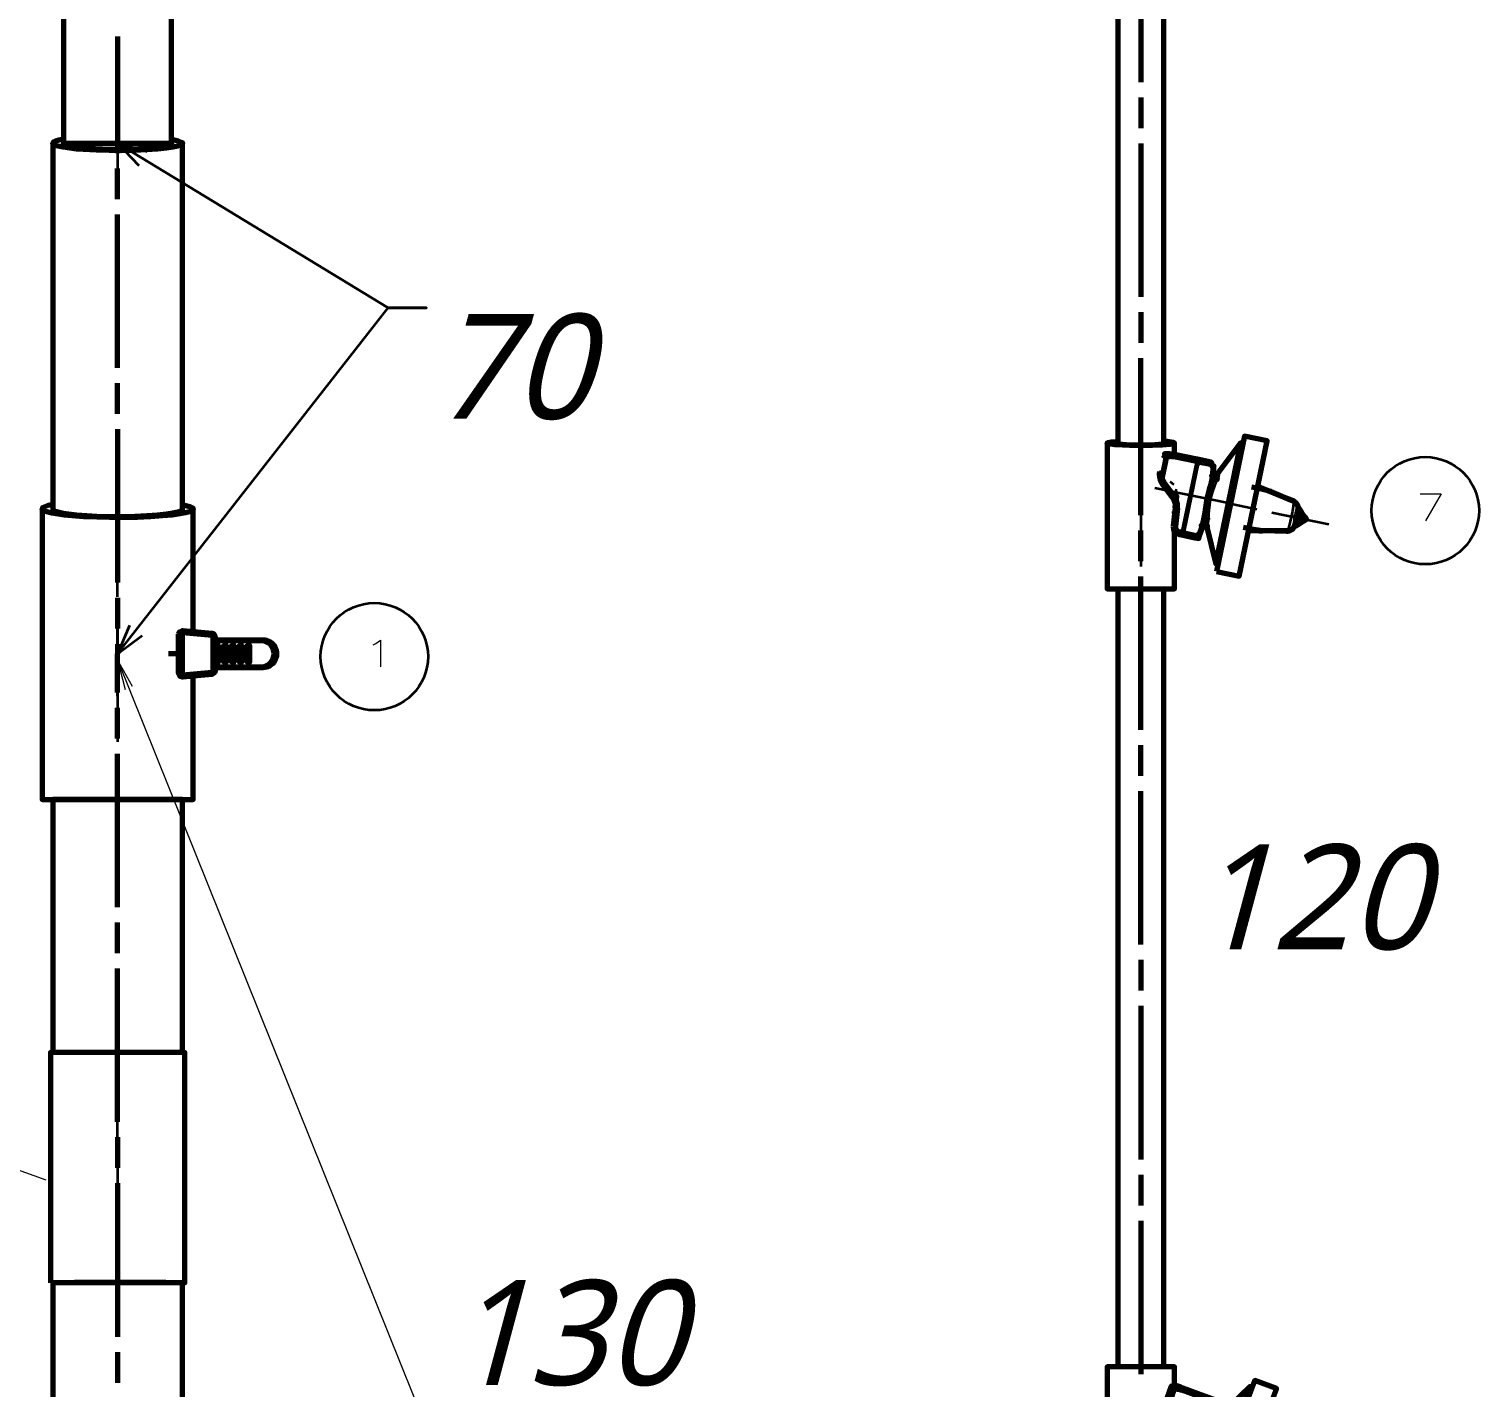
# Model space of a CAD drawing. Header units: millimetres. Extents: x 0 to 174, y 0 to 33.
# Drawn here: x 31.072 to 34.793, y 11.265 to 14.75 of the extents above; entities that cross this region are included whole.
import ezdxf

# ---------------------------------------------------------------- set-up
doc = ezdxf.new("R2010")
doc.units = ezdxf.units.MM
doc.layers.add('PDF_Geomertry', color=7, linetype='Continuous', true_color=0x405f80)
doc.layers.add('PDF_Text', color=7, linetype='Continuous')
doc.styles.add('PDF Lucida Handwriting Italic', font='')
doc.styles.get('PDF Lucida Handwriting Italic').set_extended_font_data('Lucida Handwriting', italic=True)

# ---------------------------------------------------------------- blocks, each defined once
blk = doc.blocks.new('SYM_7_014')
at = {"layer": 'PDF_Geomertry', "lineweight": 70}
for points in [[(-0.04, -0.1837), (0.0178, -0.1956), (0.0896, 0.1513), (0.0318, 0.1634)], [(-0.0918, 0.0945), (-0.0899, 0.104), (-0.0889, 0.1035), (-0.0875, 0.1019), (-0.0867, 0.0972), (-0.0871, 0.0935)], [(-0.0749, -0.0685), (-0.0749, -0.0684), (-0.0749, -0.0684), (-0.075, -0.0683), (-0.076, -0.0676), (-0.0792, -0.0659), (-0.0757, -0.0666), (-0.0744, -0.0669)], [(-0.1232, -0.0815), (-0.1236, -0.083), (-0.126, -0.0878), (-0.1281, -0.0897), (-0.129, -0.0899), (-0.13, -0.0899), (-0.1299, -0.0892), (-0.1281, -0.0805)]]:
    blk.add_lwpolyline(points, close=True, dxfattribs=at)
for points in [[(-0.0376, 0.0565), (-0.0407, 0.0549), (-0.0446, 0.0553), (-0.0474, 0.0576), (-0.0481, 0.0591), (-0.0481, 0.0608), (-0.0479, 0.0624), (-0.0471, 0.0869), (-0.0471, 0.0869), (-0.0472, 0.0869), (-0.0472, 0.0867), (-0.0475, 0.0867), (-0.05, 0.0863), (-0.0521, 0.0862), (-0.0517, 0.0894), (-0.0525, 0.0945), (-0.0549, 0.0967), (-0.0899, 0.104), (-0.1476, 0.1159), (-0.1533, 0.1172), (-0.161, 0.118), (-0.1669, 0.118), (-0.169, 0.1083), (-0.1719, 0.0942), (-0.1769, 0.0703), (-0.1719, 0.0942), (-0.169, 0.1083), (-0.1669, 0.118), (-0.1738, 0.118), (-0.169, 0.1083), (-0.1774, 0.1148), (-0.1775, 0.1149)], [(-0.1685, 0.1103), (-0.1681, 0.1123)], [(-0.161, 0.118), (-0.161, 0.1083)], [(-0.161, 0.1137), (-0.1572, 0.1156), (-0.1535, 0.1165), (-0.1525, 0.116), (-0.1514, 0.116)], [(-0.1533, 0.1172), (-0.1535, 0.1165), (-0.1553, 0.1076)], [(-0.1535, 0.1165), (-0.1476, 0.1159)], [(0.0281, 0.1449), (0.0224, 0.146), (-0.0431, 0.0595)], [(-0.0418, -0.1641), (-0.0097, -0.009), (0.0224, 0.146)], [(-0.1864, 0.0723), (-0.1872, 0.0655), (-0.1868, 0.0587), (-0.1851, 0.0519), (-0.1822, 0.0456), (-0.1822, 0.0456), (-0.1822, 0.0459), (-0.1821, 0.0462), (-0.1818, 0.0477), (-0.1811, 0.0508), (-0.1769, 0.0703), (-0.1811, 0.0508), (-0.1818, 0.0477), (-0.1821, 0.0462), (-0.1822, 0.0459), (-0.1822, 0.0456), (-0.1822, 0.0456), (-0.1796, 0.0413), (-0.1536, 0.0065), (-0.1497, 0.0002), (-0.1472, -0.0067), (-0.146, -0.014), (-0.1463, -0.0213), (-0.1456, -0.0103), (-0.146, -0.0031), (-0.1474, 0.011), (-0.1454, 0.0106), (-0.1429, 0.0099), (-0.1426, 0.0098), (-0.1426, 0.0097), (-0.1425, 0.0097), (-0.1425, 0.0097)], [(-0.1531, 0.0447), (-0.1533, 0.0444), (-0.1561, 0.0398)], [(-0.084, -0.0913), (-0.0861, -0.0898), (-0.0883, -0.0887), (-0.0894, -0.0923), (-0.0921, -0.0962), (-0.094, -0.0972), (-0.095, -0.0972), (-0.0917, -0.0973), (-0.0885, -0.0962), (-0.0858, -0.0941), (-0.084, -0.0913), (-0.075, -0.0685), (-0.0726, -0.0658), (-0.0692, -0.0649), (-0.0658, -0.0663), (-0.0639, -0.0694), (-0.0632, -0.0669), (-0.0653, -0.0638), (-0.069, -0.0626), (-0.0725, -0.0638), (-0.0744, -0.0669), (-0.0717, -0.0531), (-0.0685, -0.0258), (-0.0639, 0.0023), (-0.0569, 0.0298), (-0.049, 0.056), (-0.0481, 0.0608), (-0.0528, 0.0617), (-0.0514, 0.0617), (-0.0479, 0.0624), (-0.0468, 0.0592), (-0.0439, 0.0572), (-0.0403, 0.0572), (-0.0374, 0.0591), (-0.0371, 0.0669), (-0.0371, 0.0673)], [(-0.049, 0.056), (-0.0489, 0.0544), (-0.0467, 0.0517), (-0.0442, 0.0508), (-0.0418, 0.0506), (-0.0386, 0.0522), (-0.0376, 0.0566)], [(-0.0474, 0.0692), (-0.0474, 0.0691), (-0.0475, 0.0683), (-0.0478, 0.0613)], [(-0.0476, 0.071), (-0.0474, 0.0691)], [(-0.1425, 0.0095), (-0.1435, 0.0016), (-0.1444, -0.0062), (-0.1453, -0.0138), (-0.1457, -0.0176), (-0.1458, -0.0184), (-0.1463, -0.0213), (-0.1515, -0.0674)], [(-0.1412, 0.0202), (-0.1421, 0.0203), (-0.1471, 0.0209)], [(-0.0639, 0.0023), (-0.0553, 0.0005)], [(0.1567, -0.0019), (0.1276, 0.0097), (0.0989, 0.021), (0.0928, 0.0231), (0.0717, 0.028), (0.0504, 0.0328)], [(0.09, 0.0247), (0.0729, 0.0315), (0.0699, 0.0326)], [(0.0928, 0.0231), (0.1568, -0.0038), (0.1569, -0.0026), (0.1568, -0.0022), (0.1567, -0.0019), (0.1567, -0.0019), (0.1586, -0.0028)], [(-0.1478, -0.0351), (-0.1478, -0.0301)], [(0.1568, -0.0038), (0.1583, -0.0045), (0.1586, -0.0033), (0.1587, -0.003), (0.1586, -0.0028), (0.1586, -0.0028), (0.1586, -0.0028), (0.1643, -0.0074), (0.1669, -0.0116), (0.1688, -0.0177), (0.1685, -0.0238), (0.1669, -0.031), (0.1653, -0.0391), (0.1646, -0.0405), (0.1626, -0.0431), (0.1622, -0.0442), (0.1621, -0.0449), (0.1621, -0.0462), (0.1628, -0.0494), (0.1629, -0.0509), (0.1621, -0.0549), (0.1613, -0.0588), (0.1597, -0.066), (0.1576, -0.071), (0.1538, -0.0755), (0.1497, -0.078), (0.1426, -0.0797), (0.1425, -0.081), (0.1424, -0.0815), (0.1424, -0.0815), (0.1424, -0.0816), (0.1401, -0.0816), (0.0781, -0.0797)], [(0.1688, -0.0184), (0.1753, -0.028), (0.1782, -0.0323), (0.1811, -0.0365), (0.1837, -0.0403), (0.1861, -0.0437), (0.1907, -0.0505), (0.1837, -0.0549), (0.1821, -0.0559), (0.1676, -0.0651), (0.1578, -0.0712)], [(0.1582, -0.0045), (0.1615, -0.0067), (0.1644, -0.0094), (0.1667, -0.0128), (0.1682, -0.0165), (0.1688, -0.0203), (0.1685, -0.0238)], [(-0.1517, -0.0674), (-0.1503, -0.0769), (-0.1447, -0.0845), (-0.1362, -0.0887), (-0.13, -0.0899), (-0.095, -0.0972), (-0.0853, -0.0992), (-0.0838, -0.0913)], [(-0.0747, -0.0684), (-0.0757, -0.0702)], [(-0.0746, -0.0677), (-0.0749, -0.0685), (-0.0749, -0.0685), (-0.0749, -0.0687), (-0.0749, -0.0687), (-0.0747, -0.0685)], [(-0.0717, -0.0531), (-0.071, -0.0517), (-0.0699, -0.0508), (-0.0664, -0.0499), (-0.0626, -0.051), (-0.0612, -0.0522), (-0.0604, -0.0535)], [(-0.0656, -0.0666), (-0.0418, -0.1641), (-0.0362, -0.1652)], [(-0.0646, -0.0709), (-0.0639, -0.0694)], [(0.0468, -0.0788), (0.0685, -0.0794), (0.0781, -0.0797), (0.0717, -0.0791), (0.0503, -0.0752), (0.0289, -0.0713)], [(0.1576, -0.0716), (0.1597, -0.066), (0.1585, -0.0701), (0.1562, -0.0738), (0.1533, -0.0769), (0.15, -0.0792), (0.1463, -0.0808), (0.1424, -0.0815)], [(0.1628, -0.0513), (0.1711, -0.0531), (0.176, -0.0552), (0.18, -0.0558), (0.1833, -0.0551), (0.1837, -0.0549)], [(0.1654, -0.0385), (0.1738, -0.0403), (0.179, -0.0402), (0.1829, -0.0413), (0.1858, -0.0434), (0.1861, -0.0437)], [(0.1738, -0.0403), (0.176, -0.0416), (0.1774, -0.0442), (0.1774, -0.0474)], [(0.1401, -0.0816), (0.1403, -0.0815), (0.1404, -0.0813), (0.1407, -0.081), (0.1411, -0.0798), (0.0717, -0.0791)], [(0.1411, -0.0798), (0.1426, -0.0797)]]:
    blk.add_lwpolyline(points, dxfattribs=at)
at = {"layer": 'PDF_Geomertry', "lineweight": 35}
for points in [[(-0.1362, -0.0887), (-0.136, -0.0874), (-0.1343, -0.0791), (-0.1281, -0.0805), (-0.0918, 0.0945), (-0.1496, 0.1065), (-0.1476, 0.1159)], [(-0.1717, 0.0472), (-0.1757, 0.0542), (-0.1774, 0.0623), (-0.1769, 0.0703), (-0.1719, 0.0942), (-0.169, 0.1083), (-0.161, 0.1083), (-0.1553, 0.1076), (-0.1496, 0.1065)], [(-0.169, 0.1083), (-0.169, 0.1083)], [(-0.1687, 0.1094), (-0.1621, 0.108), (-0.16, 0.1076), (-0.1596, 0.1076), (-0.1593, 0.1074)], [(-0.1864, 0.0723), (-0.1857, 0.0722), (-0.1769, 0.0703)], [(-0.1536, 0.0065), (-0.1529, 0.0069), (-0.1458, 0.0122), (-0.1717, 0.0472), (-0.1785, 0.0422), (-0.1796, 0.0413)], [(-0.1769, 0.0703), (-0.1769, 0.0703)], [(-0.004, -0.0102), (-0.0097, -0.009), (-0.0553, 0.0005), (-0.0504, 0.0185), (-0.0443, 0.036), (-0.0385, 0.052)], [(-0.0376, 0.0565), (-0.0374, 0.0591)], [(-0.1365, -0.0224), (-0.1367, -0.0102), (-0.1399, 0.0016), (-0.1458, 0.0122)], [(-0.0632, -0.0669), (-0.0604, -0.0535), (-0.0587, -0.0259), (-0.0575, -0.0127), (-0.0553, 0.0005)], [(0.0644, 0.0299), (0.09, 0.0247)], [(0.0653, 0.0335), (0.0699, 0.0326)], [(-0.1463, -0.0213), (-0.1458, -0.0213), (-0.1454, -0.0213), (-0.1433, -0.0216), (-0.1365, -0.0224), (-0.1419, -0.0685), (-0.1508, -0.0674), (-0.1515, -0.0674)], [(0.1582, -0.0045), (0.1549, -0.0288), (0.1492, -0.056), (0.1426, -0.0797)], [(0.1668, -0.0317), (0.1678, -0.0331), (0.1665, -0.0328)], [(0.1753, -0.028), (0.1743, -0.0287), (0.1678, -0.0331), (0.179, -0.0402)], [(-0.1419, -0.0685), (-0.1419, -0.0703), (-0.1417, -0.0722), (-0.141, -0.074), (-0.1401, -0.0753), (-0.1389, -0.0769), (-0.1376, -0.0778), (-0.1358, -0.0787), (-0.1343, -0.0791)], [(0.0685, -0.0794), (0.0429, -0.0741)], [(0.1614, -0.0583), (0.1628, -0.0573), (0.1615, -0.057)], [(0.1621, -0.0449), (0.1772, -0.048), (0.181, -0.0502), (0.1824, -0.0523), (0.1833, -0.0551)], [(0.1622, -0.0442), (0.1774, -0.0474), (0.1817, -0.0469), (0.1858, -0.0434)], [(0.176, -0.0552), (0.1628, -0.0573), (0.1669, -0.064), (0.1676, -0.0651)], [(0.1772, -0.048), (0.176, -0.0509), (0.1738, -0.0527), (0.1711, -0.0531)], [(0.0468, -0.0788), (0.0422, -0.0778)]]:
    blk.add_lwpolyline(points, dxfattribs=at)
blk.add_lwpolyline([(-0.1232, -0.0815), (-0.0883, -0.0887), (-0.0792, -0.0659), (-0.0528, 0.0617), (-0.0521, 0.0862), (-0.0871, 0.0935)], close=True, dxfattribs=at)
blk = doc.blocks.new('SYM_7_044')
at = {"layer": 'PDF_Geomertry', "lineweight": 70}
for points in [[(-0.067, -0.1751), (-0.0117, -0.1958), (0.112, 0.1363), (0.0566, 0.1569)], [(-0.1502, 0.1329), (-0.1534, 0.1433), (-0.156, 0.1428), (-0.1577, 0.1408), (-0.1576, 0.1407)], [(-0.076, 0.1076), (-0.0726, 0.1167), (-0.0717, 0.1161), (-0.0706, 0.1142), (-0.0705, 0.1094), (-0.0715, 0.1058)], [(-0.1338, -0.0615), (-0.1344, -0.0631), (-0.1376, -0.0675), (-0.1398, -0.0689), (-0.1408, -0.069), (-0.1417, -0.0689), (-0.1415, -0.0682), (-0.1384, -0.0599)], [(-0.0841, -0.0561), (-0.0841, -0.056), (-0.0841, -0.056), (-0.0841, -0.0558), (-0.0849, -0.055), (-0.088, -0.0528), (-0.0847, -0.054), (-0.0834, -0.0546)]]:
    blk.add_lwpolyline(points, close=True, dxfattribs=at)
for points in [[(-0.0395, 0.0632), (-0.0397, 0.0615), (-0.0378, 0.0585), (-0.0356, 0.0571), (-0.0333, 0.0567), (-0.0299, 0.0576), (-0.0283, 0.0618), (-0.0315, 0.0607), (-0.0352, 0.0618), (-0.0377, 0.0644), (-0.0381, 0.066), (-0.0378, 0.0676), (-0.0374, 0.0692), (-0.033, 0.0933), (-0.033, 0.0933), (-0.0331, 0.0933), (-0.0331, 0.0932), (-0.0334, 0.0932), (-0.036, 0.0932), (-0.038, 0.0935), (-0.0372, 0.0965), (-0.0372, 0.1017), (-0.0391, 0.1042), (-0.0726, 0.1167), (-0.128, 0.1372), (-0.1334, 0.1393), (-0.146, 0.144), (-0.1467, 0.1422), (-0.1502, 0.1329), (-0.1552, 0.1194), (-0.1638, 0.0968), (-0.1552, 0.1194), (-0.1502, 0.1329), (-0.1467, 0.1422), (-0.1534, 0.1433), (-0.1577, 0.1408), (-0.1728, 0.1001), (-0.1747, 0.0935), (-0.1753, 0.0865), (-0.1747, 0.0797), (-0.1728, 0.0731), (-0.1728, 0.0731), (-0.1727, 0.0733), (-0.1727, 0.0736), (-0.172, 0.0751), (-0.171, 0.0779), (-0.1638, 0.0968), (-0.171, 0.0779), (-0.172, 0.0751), (-0.1727, 0.0736), (-0.1727, 0.0733), (-0.1728, 0.0731), (-0.1728, 0.0731), (-0.1708, 0.0683), (-0.1505, 0.0299), (-0.1477, 0.0232), (-0.1462, 0.016), (-0.146, 0.0086), (-0.1473, 0.0014), (-0.1451, 0.0121), (-0.1444, 0.0193), (-0.1437, 0.0335), (-0.1417, 0.0329), (-0.1394, 0.0318), (-0.1391, 0.0317), (-0.1391, 0.0315), (-0.1391, 0.0314), (-0.1391, 0.0314), (-0.1412, 0.0236), (-0.1433, 0.0161), (-0.1453, 0.0088), (-0.1463, 0.0051), (-0.1466, 0.0042), (-0.1473, 0.0014), (-0.1597, -0.0433), (-0.1599, -0.0529), (-0.1555, -0.0614), (-0.1477, -0.0667), (-0.1417, -0.0689), (-0.1083, -0.0814), (-0.099, -0.0849), (-0.0962, -0.0774)], [(-0.1494, 0.1349), (-0.1487, 0.1367)], [(-0.1467, 0.1422), (-0.1408, 0.1413), (-0.1334, 0.1393), (-0.1337, 0.1386), (-0.1369, 0.1303)], [(-0.1408, 0.1413), (-0.141, 0.14), (-0.1424, 0.1317)], [(-0.1415, 0.1371), (-0.1376, 0.1385), (-0.1337, 0.1386), (-0.1327, 0.1381), (-0.1316, 0.1379)], [(-0.1337, 0.1386), (-0.128, 0.1372)], [(-0.0659, -0.1556), (-0.0106, -0.0071), (0.0447, 0.1413)], [(0.0501, 0.1393), (0.0447, 0.1413), (-0.0331, 0.0656)], [(-0.0359, 0.0776), (-0.0359, 0.0758), (-0.036, 0.0758), (-0.0362, 0.075), (-0.0376, 0.0682)], [(-0.1442, 0.0676), (-0.1445, 0.0674), (-0.148, 0.0632)], [(-0.1362, 0.0418), (-0.137, 0.0419), (-0.1419, 0.0433)], [(-0.0965, -0.0772), (-0.0984, -0.0753), (-0.1003, -0.074), (-0.102, -0.0774), (-0.1052, -0.0808), (-0.1073, -0.0815), (-0.1083, -0.0814), (-0.1049, -0.0819), (-0.1016, -0.0814), (-0.0987, -0.0797), (-0.0965, -0.0772), (-0.0841, -0.056), (-0.0815, -0.0537), (-0.0778, -0.0533), (-0.0748, -0.0553), (-0.0733, -0.0586), (-0.0722, -0.0562), (-0.0738, -0.0529), (-0.0773, -0.0511), (-0.081, -0.0518), (-0.0834, -0.0546), (-0.0784, -0.0414), (-0.0712, -0.0149), (-0.0624, 0.0122), (-0.0513, 0.0383), (-0.0395, 0.0632), (-0.0378, 0.0676), (-0.0424, 0.0693), (-0.041, 0.0692), (-0.0374, 0.0692), (-0.0369, 0.066), (-0.0344, 0.0635), (-0.0308, 0.0629), (-0.0276, 0.0643), (-0.0262, 0.0719), (-0.026, 0.0725)], [(-0.1492, -0.0056), (-0.1492, 0.0063), (-0.3224, 0.0063), (-0.1492, 0.0063)], [(-0.0624, 0.0122), (-0.0542, 0.0092)], [(0.0956, 0.009), (0.1548, -0.0274), (0.1551, -0.0261), (0.1551, -0.0257), (0.1549, -0.0254), (0.1549, -0.0253), (0.128, -0.0096), (0.1013, 0.0061), (0.0956, 0.009), (0.0753, 0.0171), (0.0552, 0.0251)], [(0.0931, 0.011), (0.0773, 0.0203), (0.0744, 0.0219)], [(0.1548, -0.0274), (0.1562, -0.0282), (0.1567, -0.0271), (0.1567, -0.0268), (0.1567, -0.0267), (0.1567, -0.0265), (0.1567, -0.0265), (0.1616, -0.0319), (0.1637, -0.0365), (0.1645, -0.0428), (0.1633, -0.0489), (0.1606, -0.0557), (0.1578, -0.0635), (0.157, -0.0646), (0.1547, -0.0669), (0.154, -0.0681), (0.1537, -0.0686), (0.1535, -0.0699), (0.1538, -0.0732), (0.1537, -0.0747), (0.1522, -0.0786), (0.1508, -0.0824), (0.1483, -0.0893), (0.1455, -0.0939), (0.1409, -0.0976), (0.1366, -0.0994), (0.1294, -0.1001), (0.129, -0.1014), (0.1288, -0.1018), (0.1287, -0.1019), (0.1287, -0.1019), (0.1265, -0.1017)], [(0.1549, -0.0254), (0.1567, -0.0265)], [(0.156, -0.0282), (0.1591, -0.0308), (0.1615, -0.034), (0.1631, -0.0376), (0.1641, -0.0415), (0.1641, -0.0454), (0.1633, -0.0489)], [(-0.0838, -0.0561), (-0.0851, -0.0576)], [(-0.0837, -0.0554), (-0.084, -0.0561), (-0.084, -0.0561), (-0.084, -0.0562), (-0.084, -0.0562), (-0.0838, -0.0562)], [(-0.0784, -0.0414), (-0.0777, -0.0401), (-0.0763, -0.0393), (-0.0727, -0.039), (-0.0692, -0.0407), (-0.0681, -0.0419), (-0.0674, -0.0435)], [(-0.0745, -0.0556), (-0.0659, -0.1556), (-0.0605, -0.1575)], [(-0.0741, -0.06), (-0.0733, -0.0586)], [(0.1644, -0.0435), (0.1694, -0.054), (0.1716, -0.0586), (0.1738, -0.0632), (0.1759, -0.0675), (0.1777, -0.0711), (0.1812, -0.0786), (0.1737, -0.0818), (0.1719, -0.0826), (0.1562, -0.0894), (0.1456, -0.094)], [(0.158, -0.0629), (0.1659, -0.0658), (0.1712, -0.0667), (0.1749, -0.0683), (0.1774, -0.0707), (0.1777, -0.0711)], [(0.1659, -0.0658), (0.168, -0.0675), (0.169, -0.0703), (0.1685, -0.0735)], [(0.0347, -0.0847), (0.056, -0.0886), (0.0653, -0.0903), (0.0591, -0.0887), (0.0387, -0.0817), (0.0181, -0.0746)], [(0.0653, -0.0903), (0.1265, -0.1015), (0.1266, -0.1015), (0.1269, -0.1014), (0.1272, -0.1011), (0.1277, -0.1), (0.0591, -0.0887)], [(0.1277, -0.1), (0.1294, -0.1001)], [(0.1453, -0.0944), (0.1483, -0.0893), (0.1463, -0.0931), (0.1435, -0.0964), (0.1403, -0.0989), (0.1366, -0.1007), (0.1326, -0.1017), (0.1287, -0.1018)], [(0.1534, -0.0751), (0.1615, -0.0782), (0.1659, -0.081), (0.1698, -0.0822), (0.1733, -0.0819), (0.1737, -0.0818)]]:
    blk.add_lwpolyline(points, dxfattribs=at)
at = {"layer": 'PDF_Geomertry', "lineweight": 35}
for points in [[(-0.1728, 0.1001), (-0.1722, 0.0999), (-0.1638, 0.0968), (-0.1638, 0.0967), (-0.1552, 0.1194), (-0.1502, 0.1329), (-0.1424, 0.1317), (-0.1369, 0.1303), (-0.1313, 0.1282)], [(-0.1502, 0.1329), (-0.1502, 0.1329)], [(-0.1498, 0.134), (-0.1434, 0.1317), (-0.1415, 0.131), (-0.141, 0.1308), (-0.1408, 0.1307)], [(-0.1477, -0.0667), (-0.1473, -0.0654), (-0.1444, -0.0576), (-0.1384, -0.0599), (-0.076, 0.1076), (-0.1313, 0.1282), (-0.128, 0.1372)], [(-0.1622, 0.0729), (-0.1649, 0.0806), (-0.1655, 0.0888), (-0.1638, 0.0967)], [(-0.1505, 0.0299), (-0.1498, 0.0303), (-0.1419, 0.0344), (-0.1622, 0.0729), (-0.1697, 0.069), (-0.1708, 0.0683)], [(-0.0052, -0.0092), (-0.0106, -0.0071), (-0.0542, 0.0092), (-0.0467, 0.0263), (-0.0378, 0.0426), (-0.0298, 0.0575)], [(-0.0283, 0.0618), (-0.0276, 0.0643)], [(-0.1473, 0.0014), (-0.147, 0.0014), (-0.1466, 0.0013), (-0.1447, 0.0007), (-0.138, -0.0011), (-0.1503, -0.046), (-0.159, -0.0435), (-0.1597, -0.0433)], [(-0.138, -0.0011), (-0.1362, 0.011), (-0.1376, 0.0231), (-0.1419, 0.0344)], [(-0.0722, -0.0562), (-0.0674, -0.0435), (-0.0616, -0.0164), (-0.0583, -0.0035), (-0.0542, 0.0092)], [(0.0687, 0.02), (0.0931, 0.011)], [(0.0699, 0.0236), (0.0744, 0.0219)], [(0.156, -0.0282), (0.1491, -0.0518), (0.1394, -0.0778), (0.1294, -0.1001)], [(-0.1503, -0.046), (-0.1506, -0.0476), (-0.1506, -0.0494), (-0.1502, -0.0515), (-0.1497, -0.0529), (-0.1485, -0.0546), (-0.1474, -0.0557), (-0.1458, -0.0569), (-0.1444, -0.0576)], [(0.1537, -0.0686), (0.1683, -0.074), (0.1716, -0.0768), (0.1727, -0.079), (0.1733, -0.0819)], [(0.154, -0.0681), (0.1685, -0.0735), (0.1727, -0.0736), (0.1774, -0.0707)], [(0.1605, -0.0564), (0.1612, -0.0579), (0.1601, -0.0575)], [(0.1694, -0.054), (0.1683, -0.0544), (0.1612, -0.0579), (0.1712, -0.0667)], [(0.1683, -0.074), (0.1666, -0.0768), (0.1641, -0.0782), (0.1615, -0.0782)], [(0.0347, -0.0847), (0.0302, -0.0831)], [(0.056, -0.0886), (0.0316, -0.0796)], [(0.151, -0.0818), (0.1526, -0.0811), (0.1515, -0.0807)], [(0.1659, -0.081), (0.1526, -0.0811), (0.1562, -0.0894)]]:
    blk.add_lwpolyline(points, dxfattribs=at)
blk.add_lwpolyline([(-0.1338, -0.0615), (-0.1003, -0.074), (-0.088, -0.0528), (-0.0424, 0.0693), (-0.038, 0.0935), (-0.0715, 0.1058)], close=True, dxfattribs=at)

msp = doc.modelspace()

# ---------------------------------------------------------------- linework, layer by layer
at = {"layer": 'PDF_Geomertry', "lineweight": 70}
for points in [[(31.1608, 17.2732), (31.1608, 14.4569), (31.4383, 14.4569), (31.4383, 17.0669)], [(33.8661, 16.4942), (33.8661, 13.6871), (33.8661, 13.6871), (33.8661, 13.6869), (33.8664, 13.6867), (33.8671, 13.6864), (33.87, 13.6856), (33.8875, 13.6837), (33.9282, 13.6828), (33.9521, 13.6832), (33.9712, 13.6843), (33.9808, 13.6857), (33.9842, 13.6871), (33.9842, 16.4942)], [(31.1608, 14.4675), (31.149, 14.465), (31.1404, 14.4624), (31.136, 14.4603), (31.134, 14.4586), (31.1333, 14.4569)], [(31.4383, 14.4674), (31.4553, 14.4636), (31.4635, 14.4601), (31.4653, 14.4586), (31.4657, 14.4579), (31.4658, 14.4572), (31.4658, 14.4565), (31.4656, 14.4557), (31.465, 14.455), (31.464, 14.4542), (31.4604, 14.4521), (31.4538, 14.4499), (31.4414, 14.4469), (31.4251, 14.4444), (31.4019, 14.4419), (31.375, 14.44), (31.3435, 14.4386), (31.3101, 14.4379), (31.2454, 14.439), (31.1937, 14.4422), (31.1603, 14.4465), (31.1426, 14.4507), (31.1353, 14.454), (31.1338, 14.4556), (31.1335, 14.4562), (31.1333, 14.4569), (31.1333, 13.5182), (31.1335, 13.5175), (31.1338, 13.5168), (31.1353, 13.5153), (31.1426, 13.5119), (31.1603, 13.5078), (31.1937, 13.5035), (31.2454, 13.5001), (31.3101, 13.4992), (31.3435, 13.4999), (31.375, 13.5013), (31.4019, 13.5032), (31.4251, 13.5057), (31.4414, 13.5082), (31.4538, 13.5111), (31.4604, 13.5133), (31.464, 13.5153), (31.4658, 13.5182), (31.4658, 14.4569)], [(34.0118, 13.6578), (34.0118, 13.6871), (34.0108, 13.6863), (34.0081, 13.6853), (33.9993, 13.6837), (33.9803, 13.6821), (33.9549, 13.6811), (33.8972, 13.681), (33.8582, 13.6831), (33.8424, 13.6853), (33.8396, 13.6861), (33.8389, 13.6865), (33.8386, 13.6868), (33.8386, 13.6869), (33.8386, 13.6871), (33.8386, 13.6872), (33.8386, 13.6874), (33.8388, 13.6875), (33.8393, 13.6881), (33.8407, 13.6886), (33.8501, 13.6904), (33.8661, 13.6918)], [(33.8386, 13.6871), (33.8386, 13.5118), (33.8386, 13.3136), (34.0118, 13.3136), (34.0118, 13.4606)], [(34.0118, 13.6871), (34.0118, 13.6872), (34.0117, 13.6875), (34.0115, 13.6876), (34.0108, 13.6881), (34.0079, 13.689), (33.9924, 13.6913), (33.9842, 13.6918)], [(31.466, 13.5296), (31.4682, 13.5292), (31.4846, 13.5249), (31.4915, 13.5213), (31.4931, 13.5197), (31.4933, 13.5189), (31.4935, 13.5182), (31.4933, 13.5174), (31.4929, 13.5165), (31.4922, 13.5157), (31.4894, 13.5138), (31.4842, 13.5114), (31.4739, 13.5085), (31.4601, 13.5057), (31.4396, 13.5028), (31.415, 13.5004), (31.3843, 13.4982), (31.3508, 13.4968), (31.2786, 13.4961), (31.2126, 13.4983), (31.1628, 13.5025), (31.1312, 13.5072), (31.1147, 13.5115), (31.1076, 13.515), (31.1063, 13.5167), (31.1058, 13.5174), (31.1057, 13.5182), (31.1057, 13.1467), (31.1057, 12.7726)], [(31.1333, 13.5296), (31.1214, 13.5269), (31.1128, 13.524), (31.1085, 13.5219), (31.1064, 13.52), (31.1057, 13.5182)], [(31.4935, 13.2042), (31.4935, 13.5182)], [(33.8661, 13.3136), (33.8661, 11.3169)], [(33.9842, 11.3169), (33.9842, 13.3136)], [(31.466, 13.0867), (31.466, 13.0867), (31.4661, 13.0867), (31.4661, 13.0871), (31.466, 13.0965), (31.466, 13.1967), (31.4663, 13.2038), (31.4661, 13.2064), (31.4661, 13.2065), (31.466, 13.2065), (31.466, 13.2067)], [(31.5503, 13.1625), (31.5497, 13.1667), (31.5496, 13.1692), (31.5501, 13.1744), (31.5503, 13.1757)], [(31.5497, 13.1617), (31.5507, 13.1653), (31.5536, 13.1682), (31.5575, 13.1692)], [(31.5575, 13.1692), (31.5575, 13.1692)], [(31.5775, 13.1242), (31.5738, 13.1251), (31.5707, 13.1279), (31.5697, 13.1317), (31.5697, 13.1617), (31.5707, 13.1653), (31.5738, 13.1682), (31.5775, 13.1692)], [(31.5775, 13.1692), (31.5775, 13.1692)], [(31.5975, 13.1242), (31.5938, 13.1251), (31.5907, 13.1279), (31.5897, 13.1317), (31.5897, 13.1617), (31.5907, 13.1653), (31.5938, 13.1682), (31.5975, 13.1692)], [(31.5975, 13.1692), (31.5975, 13.1692)], [(31.6175, 13.1242), (31.6138, 13.1251), (31.6107, 13.1279), (31.6097, 13.1317), (31.6097, 13.1617), (31.6107, 13.1653), (31.6138, 13.1682), (31.6175, 13.1692)], [(31.6175, 13.1692), (31.6175, 13.1692)], [(31.6375, 13.1242), (31.6336, 13.1251), (31.6307, 13.1279), (31.6297, 13.1317), (31.6297, 13.1617), (31.6307, 13.1653), (31.6336, 13.1682), (31.6375, 13.1692)], [(31.6375, 13.1692), (31.6375, 13.1692)], [(31.5503, 13.1175), (31.5497, 13.1217), (31.5496, 13.1242), (31.5501, 13.1294), (31.5503, 13.1307)], [(31.5575, 13.1242), (31.5543, 13.1249), (31.5514, 13.1269)], [(31.5575, 13.1242), (31.5575, 13.1242)], [(31.5775, 13.1242), (31.5775, 13.1242)], [(31.5975, 13.1242), (31.5975, 13.1242)], [(31.6175, 13.1242), (31.6175, 13.1242)], [(31.6375, 13.1242), (31.6375, 13.1242)], [(31.1333, 12.7722), (31.1058, 12.7726), (31.1281, 12.7729), (31.4324, 12.7731), (31.4872, 12.7728), (31.4926, 12.7726), (31.4933, 12.7726), (31.4935, 12.7726), (31.4935, 12.7726), (31.4935, 12.7726), (31.4935, 12.7726), (31.4935, 13.089)], [(31.4658, 12.1232), (31.4658, 12.7726), (31.4658, 12.7726), (31.4658, 12.7726), (31.4657, 12.7726), (31.4626, 12.7726), (31.4233, 12.7729), (31.1886, 12.7731), (31.1333, 12.7726), (31.1333, 12.1232)], [(31.4658, 12.7722), (31.4864, 12.7725), (31.4917, 12.7725), (31.4935, 12.7726)], [(31.1333, 11.5324), (31.1711, 11.5328), (31.43, 11.5328), (31.4686, 11.5325), (31.4715, 11.5325), (31.4718, 11.5325), (31.4718, 11.5325), (31.4718, 12.1231), (31.4718, 12.1231), (31.4715, 12.1231), (31.4686, 12.1231), (31.43, 12.1233), (31.1872, 12.1235), (31.1274, 12.1231), (31.1274, 11.5325)], [(31.4658, 10.7737), (31.4658, 11.5325), (31.4658, 11.5325), (31.4658, 11.5325), (31.4657, 11.5325), (31.4626, 11.5325), (31.4233, 11.5328), (31.1886, 11.5329), (31.1333, 11.5325), (31.1333, 10.7737)], [(31.4658, 11.5324), (31.4703, 11.5324), (31.4714, 11.5324), (31.4718, 11.5325)], [(34.0118, 11.2676), (34.0118, 11.3169), (33.8386, 11.3169), (33.8386, 11.1313), (33.8386, 10.9429), (34.0118, 10.9429), (34.0118, 11.0578)]]:
    msp.add_lwpolyline(points, dxfattribs=at)
at = {"layer": 'PDF_Geomertry', "color": 3, "lineweight": 70}
for points in [[(33.9251, 15.0078), (33.9251, 14.614)], [(31.2996, 14.7306), (31.2996, 14.4569), (31.2996, 14.4317)], [(33.9251, 14.5747), (33.9251, 14.496)], [(33.9251, 14.4565), (33.9251, 14.0629)], [(31.2996, 14.3136), (31.2996, 14.3924)], [(31.2996, 13.8806), (31.2996, 14.2742)], [(33.9251, 14.0235), (33.9251, 13.9447)], [(33.9251, 13.5026), (33.9251, 13.5118), (33.9251, 13.9054)], [(31.2996, 13.7624), (31.2996, 13.8411)], [(31.2996, 13.7231), (31.2996, 13.3293)], [(33.9251, 13.3846), (33.9251, 13.4632)], [(33.9251, 12.9514), (33.9251, 13.3451)], [(31.2996, 13.29), (31.2996, 13.2112)], [(31.2996, 13.1718), (31.2996, 13.1467)], [(31.456, 13.1467), (31.4303, 13.1467)], [(33.9251, 12.8333), (33.9251, 12.9121)], [(33.9251, 12.4003), (33.9251, 12.794)], [(33.9251, 12.3608), (33.9251, 12.2822)], [(33.9251, 12.2428), (33.9251, 11.849)], [(33.9251, 11.8097), (33.9251, 11.731)], [(33.9251, 11.6917), (33.9251, 11.2979)]]:
    msp.add_lwpolyline(points, dxfattribs=at)
at = {"layer": 'PDF_Geomertry', "color": 18, "lineweight": 35, "true_color": 0x260000}
for points in [[(33.9251, 15.0078), (33.9251, 14.614)], [(31.2996, 14.7306), (31.2996, 14.329)], [(31.2996, 14.4317), (31.2996, 14.6222)], [(33.9251, 14.5747), (33.9251, 14.496)], [(31.2996, 13.1467), (31.9935, 14.0342), (32.0919, 14.0342), (31.9935, 14.0342), (31.2996, 14.4569)], [(31.3751, 14.4347), (31.2996, 14.4569), (31.3539, 14.4)], [(33.9251, 14.4565), (33.9251, 14.0629)], [(31.2996, 14.3136), (31.2996, 14.3924)], [(31.2996, 13.8806), (31.2996, 14.2742)], [(33.9251, 14.0235), (33.9251, 13.9447)], [(33.9251, 13.9054), (33.9251, 13.5117)], [(31.2996, 13.7624), (31.2996, 13.8411)], [(33.9251, 13.6782), (33.9251, 13.8279)], [(31.2996, 13.7231), (31.2996, 13.3293)], [(31.2996, 13.4111), (31.2996, 13.6897)], [(33.9251, 13.5026), (33.9251, 13.6399), (33.9251, 13.4915)], [(33.9251, 13.6389), (33.9251, 13.5601)], [(34.1074, 13.5417), (33.9612, 13.5719)], [(33.9251, 13.5207), (33.9251, 13.3711)], [(34.1458, 13.5338), (34.2229, 13.5178)], [(34.2615, 13.5097), (34.4075, 13.4796)], [(33.9251, 13.4724), (33.9251, 13.3753)], [(33.9251, 13.3846), (33.9251, 13.4632)], [(33.9251, 13.4521), (33.9251, 13.3733)], [(31.2996, 13.2931), (31.2996, 13.3718)], [(33.9251, 12.9514), (33.9251, 13.3451)], [(33.9251, 13.334), (33.9251, 13.1857)], [(31.2996, 13.29), (31.2996, 13.2112)], [(31.2996, 13.0383), (31.2996, 13.2758)], [(31.2996, 13.0476), (31.2996, 13.2757)], [(31.2996, 13.2536), (31.2996, 12.9751)], [(31.3304, 13.219), (31.2996, 13.1467), (31.3625, 13.194)], [(31.2996, 13.1718), (31.2996, 12.9814)], [(31.2996, 12.9294), (31.2996, 13.0082)], [(31.2996, 12.999), (31.2996, 12.9203)], [(33.9251, 12.8333), (33.9251, 12.9121)], [(31.2996, 12.4964), (31.2996, 12.8901)], [(31.2996, 12.8808), (31.2996, 12.6433)], [(33.9251, 12.4003), (33.9251, 12.794)], [(31.2996, 12.3783), (31.2996, 12.4571)], [(33.9251, 12.3608), (33.9251, 12.2822)], [(31.2996, 11.9453), (31.2996, 12.3389)], [(31.2996, 11.9065), (31.2996, 12.2521)], [(33.9251, 12.2428), (33.9251, 11.849)], [(31.2996, 11.9058), (31.2996, 11.8271)], [(31.2996, 11.8671), (31.2996, 11.7883)], [(33.9251, 11.8097), (33.9251, 11.731)], [(31.2996, 11.7878), (31.2996, 11.394)], [(31.2996, 11.749), (31.2996, 11.4033)], [(33.9251, 11.6917), (33.9251, 11.2979)], [(33.9251, 11.3028), (33.9251, 11.445)], [(31.2996, 11.3547), (31.2996, 11.276)]]:
    msp.add_lwpolyline(points, dxfattribs=at)
at = {"layer": 'PDF_Geomertry', "lineweight": 70}
for points in [[(31.4383, 14.4569), (31.4378, 14.4556), (31.4361, 14.454), (31.4318, 14.4521), (31.424, 14.4499), (31.4099, 14.4474), (31.3917, 14.4451), (31.3669, 14.4431), (31.3392, 14.4417), (31.2783, 14.4413), (31.2254, 14.4435), (31.1897, 14.4472), (31.1707, 14.4511), (31.1629, 14.4542), (31.1614, 14.4556), (31.161, 14.4562), (31.1608, 14.4569), (31.161, 14.4562), (31.1614, 14.4556), (31.1629, 14.4542), (31.1707, 14.4511), (31.1897, 14.4472), (31.2254, 14.4435), (31.2783, 14.4413), (31.3392, 14.4417), (31.3669, 14.4431), (31.3917, 14.4451), (31.4099, 14.4474), (31.424, 14.4499), (31.4318, 14.4521), (31.4361, 14.454), (31.4378, 14.4556)], [(31.456, 13.1967), (31.4581, 13.2028), (31.466, 13.2067), (31.5411, 13.2), (31.5464, 13.1981), (31.5503, 13.1901), (31.5503, 13.1757), (31.5503, 13.1692), (31.5503, 13.1625), (31.5503, 13.1307), (31.5503, 13.1242), (31.5503, 13.1175), (31.5503, 13.1032), (31.5486, 13.0978), (31.5411, 13.0932), (31.466, 13.0867), (31.4599, 13.0888), (31.456, 13.0967)], [(31.5503, 13.1617), (31.5514, 13.1657), (31.5531, 13.1675), (31.5551, 13.1688), (31.5575, 13.1692), (31.5578, 13.1692), (31.5578, 13.1242), (31.5575, 13.1242), (31.5536, 13.1253), (31.5518, 13.1269), (31.5507, 13.1292), (31.5503, 13.1317)], [(31.5775, 13.1242), (31.5736, 13.1253), (31.5718, 13.1269), (31.5707, 13.1292), (31.5703, 13.1317), (31.5703, 13.1617), (31.5714, 13.1657), (31.5731, 13.1675), (31.5751, 13.1688), (31.5775, 13.1692), (31.5778, 13.1692), (31.5778, 13.1242)], [(31.5975, 13.1242), (31.5936, 13.1253), (31.5918, 13.1269), (31.5907, 13.1292), (31.5903, 13.1317), (31.5903, 13.1617), (31.5914, 13.1657), (31.5931, 13.1675), (31.5951, 13.1688), (31.5975, 13.1692), (31.5978, 13.1692), (31.5978, 13.1242)], [(31.6175, 13.1242), (31.6136, 13.1253), (31.6118, 13.1269), (31.6107, 13.1292), (31.6103, 13.1317), (31.6103, 13.1617), (31.6114, 13.1657), (31.6131, 13.1675), (31.6151, 13.1688), (31.6175, 13.1692), (31.6178, 13.1692), (31.6178, 13.1242)], [(31.6303, 13.1617), (31.6314, 13.1657), (31.6331, 13.1675), (31.6351, 13.1688), (31.6375, 13.1692), (31.6378, 13.1692), (31.6378, 13.1242), (31.6375, 13.1242), (31.6336, 13.1253), (31.6318, 13.1269), (31.6307, 13.1292), (31.6303, 13.1317)]]:
    msp.add_lwpolyline(points, close=True, dxfattribs=at)
at = {"layer": 'PDF_Geomertry', "color": 18, "lineweight": 13, "true_color": 0x260000}
for points in [[(34.6422, 13.5568), (34.6956, 13.5568), (34.6556, 13.4879)], [(31.9553, 13.1697), (31.9619, 13.1731), (31.9742, 13.1819), (31.9742, 13.1131)]]:
    msp.add_lwpolyline(points, dxfattribs=at)
at = {"layer": 'PDF_Geomertry', "lineweight": 35}
for points in [[(31.5411, 13.2), (31.5414, 13.1993), (31.5417, 13.1971), (31.5412, 13.1901), (31.466, 13.1967), (31.456, 13.1967)], [(31.5503, 13.1032), (31.5412, 13.1032), (31.5412, 13.1901), (31.5503, 13.1901)], [(31.6733, 13.1817), (31.6685, 13.1806), (31.5503, 13.1806)], [(31.5496, 13.1692), (31.5503, 13.1692)], [(31.5703, 13.1617), (31.5697, 13.1617)], [(31.5903, 13.1617), (31.5897, 13.1617)], [(31.6103, 13.1617), (31.6097, 13.1617)], [(31.6303, 13.1617), (31.6297, 13.1617)], [(31.466, 13.0965), (31.5412, 13.1032), (31.5417, 13.0963), (31.5415, 13.094), (31.5414, 13.0935), (31.5412, 13.0933), (31.5412, 13.0932), (31.5411, 13.0932), (31.5411, 13.0932)], [(31.5496, 13.1242), (31.5503, 13.1242)], [(31.6733, 13.1117), (31.6685, 13.1126), (31.5503, 13.1126)], [(31.5697, 13.1317), (31.5703, 13.1317)], [(31.5897, 13.1317), (31.5903, 13.1317)], [(31.6097, 13.1317), (31.6103, 13.1317)], [(31.6297, 13.1317), (31.6303, 13.1317)], [(31.466, 13.0967), (31.456, 13.0967)]]:
    msp.add_lwpolyline(points, dxfattribs=at)
at = {"layer": 'PDF_Geomertry', "lineweight": 70}
msp.add_lwpolyline([(31.5503, 13.1117), (31.6733, 13.1117, 1.000961), (31.6733, 13.1817), (31.5503, 13.1817)], format="xyb", dxfattribs=at)
at = {"layer": 'PDF_Geomertry', "lineweight": 35}
msp.add_lwpolyline([(31.5503, 13.1167), (31.6685, 13.1167), (31.6685, 13.1126, 0.969297), (31.6685, 13.1806), (31.6685, 13.1767), (31.5503, 13.1767)], format="xyb", dxfattribs=at)
at = {"layer": 'PDF_Geomertry', "color": 1, "lineweight": 70}
for points in [[(31.2996, 13.0476), (31.2996, 13.1467)], [(31.2996, 12.9294), (31.2996, 13.0082)], [(31.2996, 12.4964), (31.2996, 12.8901)], [(31.2996, 12.3783), (31.2996, 12.4571)], [(31.2996, 11.9453), (31.2996, 12.3389)], [(31.2996, 11.9058), (31.2996, 11.8271)], [(31.2996, 11.7878), (31.2996, 11.394)], [(31.2996, 11.3547), (31.2996, 11.276)]]:
    msp.add_lwpolyline(points, dxfattribs=at)
at = {"layer": 'PDF_Geomertry', "color": 7, "lineweight": 13}
for points in [[(31.2996, 13.1314), (32.0915, 11.1607), (32.8829, 11.1607), (32.0915, 11.1607), (31.2996, 10.5942)], [(31.3382, 13.0628), (31.2996, 13.1314), (31.3192, 13.0551)], [(30.4793, 12.026), (31.1154, 11.7967)]]:
    msp.add_lwpolyline(points, dxfattribs=at)
at = {"layer": 'PDF_Geomertry', "color": 18, "lineweight": 35, "true_color": 0x260000}
for centre in [(34.6552, 13.5141), (31.9583, 13.1394)]:
    msp.add_circle(centre, 0.1378, dxfattribs=at)
at = {"layer": 'PDF_Geomertry', "lineweight": 35}
msp.add_arc((31.6679, 13.1467), 0.03, 271.0736, 88.9264, dxfattribs=at)

# ---------------------------------------------------------------- block references
for name, p in [('SYM_7_014', (34.1596, 13.5419)), ('SYM_7_044', (34.161, 11.125))]:
    msp.add_blockref(name, p)

# ---------------------------------------------------------------- texts
at = {"layer": 'PDF_Text', "char_height": 0.26906, "attachment_point": 7, "style": 'PDF Lucida Handwriting Italic'}
for s, insert in [('70', (32.1128, 13.746)), ('120', (34.0585, 12.3847)), ('130', (32.1506, 11.2663))]:
    msp.add_mtext(s, dxfattribs=dict(at, insert=insert))

doc.saveas('drawing.dxf')
